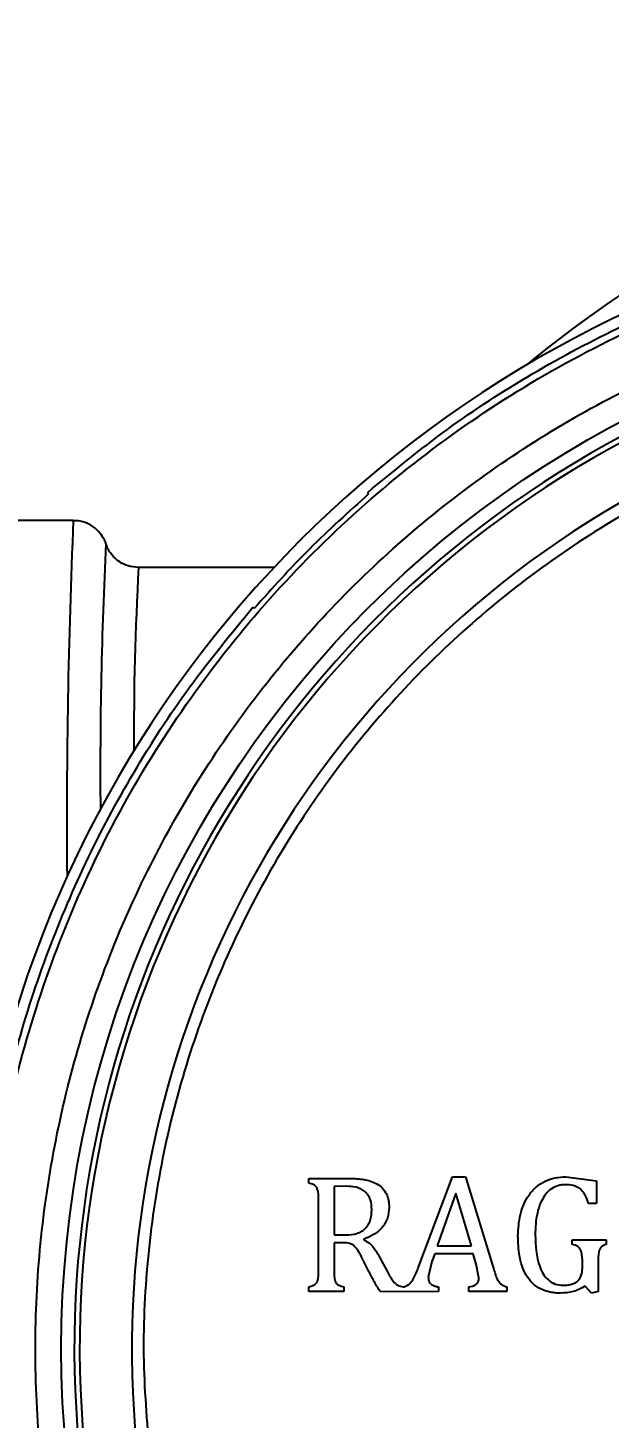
# Model space of a CAD drawing. Header units: millimetres. Extents: x 1561 to 4606, y 513 to 2666.
# Drawn here: x 2298.1 to 2348.9, y 2244.3 to 2365.7 of the extents above; entities that cross this region are included whole.
import ezdxf

# ---------------------------------------------------------------- set-up
doc = ezdxf.new("R2010")
doc.units = ezdxf.units.MM
doc.layers.add('AM_5', color=3, linetype='Continuous', lineweight=25)
doc.styles.add('SLDTEXTSTYLE1', font='txt.shx', dxfattribs={"width": 0.7, "bigfont": 'gbcbig.shx'})
doc.dimstyles.new('SLDDIMSTYLE12$0', dxfattribs={"dimtxt": 12, "dimasz": 10, "dimexe": 0, "dimexo": 0.0625, "dimgap": 0.875, "dimtad": 1, "dimdec": 1, "dimlfac": 1.8, "dimrnd": 1e-09, "dimzin": 12, "dimdsep": 46, "dimtxsty": 'SLDTEXTSTYLE1', "dimcen": 0.09, "dimdle": 8.16, "dimclrd": 3, "dimclre": 3, "dimadec": 0, "dimazin": 3, "dimtfac": 1, "dimtdec": 1, "dimtofl": 0, "dimtmove": 0, "dimatfit": 3, "dimfxl": 0, "dimfrac": 2, "dimtolj": 1, "dimlwd": 5, "dimlwe": 5, "dimarcsym": 0})

# ---------------------------------------------------------------- blocks, each defined once
blk = doc.blocks.new('*D50')
at = {"layer": 'AM_5', "color": 3, "lineweight": 5, "transparency": 16777216}
blk.add_line((2500.81, 2466.01), (2106.41, 2466.01), dxfattribs=at)
at = {"layer": 'AM_5', "color": 3, "linetype": 'Continuous', "lineweight": 5, "transparency": 16777216}
for p, q in [((2106.41, 2456.01), (2106.41, 2142.23)), ((2512.48, 2132.23), (2106.41, 2132.23))]:
    blk.add_line(p, q, dxfattribs=at)
at = {"layer": 'AM_5', "color": 3, "transparency": 16777216}
for points in [[(2104.74, 2456.01), (2108.07, 2456.01), (2106.41, 2466.01)], [(2104.74, 2142.23), (2108.07, 2142.23), (2106.41, 2132.23)]]:
    blk.add_solid(points, dxfattribs=at)
at = {"layer": 'Defpoints', "color": 0, "transparency": 16777216}
for p in [(2500.87, 2466.01), (2106.41, 2132.23), (2512.55, 2132.23)]:
    blk.add_point(p, dxfattribs=at)
at = {"layer": 'AM_5', "color": 0, "transparency": 16777216, "insert": (2091.82, 2299.12), "char_height": 12, "attachment_point": 5, "rotation": 90, "style": 'SLDTEXTSTYLE1'}
blk.add_mtext('\\A1;{\\H2.28571x;335}', dxfattribs=at)

msp = doc.modelspace()

# ---------------------------------------------------------------- linework, layer by layer
at = {"color": 7, "linetype": 'Continuous', "lineweight": 25}
for p, q in [((2327.772, 2325.115), (2327.883, 2325.003)), ((2302.098, 2322.69), (2292.792, 2322.69)), ((2304.962, 2320.61), (2304.945, 2320.636)), ((2304.964, 2320.605), (2304.962, 2320.61)), ((2319.614, 2318.582), (2307.791, 2318.582)), ((2317.888, 2315.008), (2317.777, 2315.12)), ((2322.647, 2264.833), (2322.647, 2265.244)), ((2322.647, 2265.244), (2326.259, 2265.244)), ((2332.191, 2257.351), (2335.209, 2265.381)), ((2335.209, 2265.381), (2336.354, 2265.381)), ((2336.354, 2265.381), (2338.815, 2257.293)), ((2345.103, 2265.381), (2347.778, 2265.041)), ((2325.922, 2264.558), (2324.865, 2264.53)), ((2324.865, 2264.53), (2324.865, 2260.305)), ((2347.778, 2265.041), (2347.778, 2263.049)), ((2323.493, 2257.214), (2323.493, 2263.396)), ((2335.492, 2263.962), (2333.861, 2259.345)), ((2336.851, 2259.345), (2335.492, 2263.962)), ((2347.778, 2263.049), (2347.092, 2263.049)), ((2324.865, 2260.305), (2325.682, 2260.305)), ((2325.656, 2259.619), (2324.865, 2259.619)), ((2324.865, 2259.619), (2324.865, 2257.218)), ((2327.457, 2259.938), (2327.457, 2259.874)), ((2333.861, 2259.345), (2336.851, 2259.345)), ((2345.662, 2259.482), (2345.662, 2259.893)), ((2345.662, 2259.893), (2348.625, 2259.893)), ((2348.625, 2259.893), (2348.625, 2259.482)), ((2327.935, 2257.072), (2327.324, 2258.271)), ((2328.866, 2258.318), (2329.496, 2257.136)), ((2333.41, 2257.981), (2333.095, 2256.624)), ((2333.653, 2258.659), (2333.41, 2257.981)), ((2337.021, 2258.659), (2333.653, 2258.659)), ((2337.274, 2257.758), (2337.021, 2258.659)), ((2337.514, 2256.551), (2337.274, 2257.758)), ((2346.543, 2257.419), (2346.543, 2257.848)), ((2347.915, 2257.9), (2347.915, 2255.381)), ((2322.647, 2255.366), (2322.647, 2255.777)), ((2325.712, 2255.777), (2325.712, 2255.366)), ((2333.991, 2255.777), (2333.991, 2255.366)), ((2336.624, 2255.366), (2336.624, 2255.777)), ((2339.957, 2255.777), (2339.957, 2255.366)), ((2347.334, 2255.229), (2346.79, 2255.842)), ((2325.712, 2255.366), (2322.647, 2255.366)), ((2333.991, 2255.366), (2328.909, 2255.349)), ((2339.957, 2255.366), (2336.624, 2255.366)), ((2347.915, 2255.381), (2347.334, 2255.229))]:
    msp.add_line(p, q, dxfattribs=at)
msp.add_circle((2392.526, 2250.366), 91.48, dxfattribs=at)
for centre, radius, start, end in [((2408.375, 2255.196), 104.994, 107.69614, 129.47441), ((2392.569, 2250.193), 99.998, 100.32817, 169.67428), ((2392.526, 2250.366), 90.341, 353.64897, 186.35103), ((2392.526, 2250.366), 89.875, 353.64897, 186.35103), ((2392.526, 2250.366), 85.319, 353.33017, 186.66983), ((2911.006, 2296.354), 609.478, 177.523389, 180.446978), ((2701.943, 2300.77), 397.495, 177.13528, 180.47351), ((2570.257, 2303.893), 262.875, 176.79691, 180.28903)]:
    msp.add_arc(centre, radius, start, end, dxfattribs=at)
for points in [[(2294.852, 2261.155), (2295.377, 2264.807), (2296.425, 2272.11), (2299.544, 2282.753), (2303.752, 2292.996), (2309.108, 2302.697), (2315.512, 2311.736), (2322.894, 2319.998), (2331.156, 2327.38), (2340.195, 2333.784), (2349.896, 2339.14), (2360.139, 2343.347), (2370.782, 2346.467), (2378.085, 2347.515), (2381.737, 2348.039)], [(2327.772, 2325.115), (2330.069, 2327.002), (2334.662, 2330.777), (2342.162, 2335.622), (2350.033, 2339.822), (2358.262, 2343.269), (2366.757, 2346.022), (2372.584, 2347.198), (2375.498, 2347.785)], [(2392.526, 2156.625), (2389.458, 2156.712), (2383.323, 2156.886), (2374.209, 2158.289), (2365.271, 2160.515), (2356.596, 2163.622), (2348.266, 2167.561), (2340.363, 2172.298), (2332.962, 2177.787), (2326.135, 2183.975), (2319.947, 2190.802), (2314.458, 2198.203), (2309.721, 2206.106), (2305.782, 2214.435), (2302.678, 2223.111), (2300.439, 2232.048), (2299.087, 2241.163), (2298.635, 2250.366), (2299.087, 2259.569), (2300.439, 2268.683), (2302.678, 2277.621), (2305.782, 2286.296), (2309.721, 2294.626), (2314.458, 2302.529), (2319.947, 2309.93), (2326.135, 2316.757), (2332.962, 2322.945), (2340.363, 2328.433), (2348.266, 2333.171), (2356.596, 2337.109), (2365.271, 2340.217), (2374.209, 2342.442), (2383.323, 2343.845), (2389.458, 2344.019), (2392.526, 2344.106)], [(2327.883, 2325.003), (2326.128, 2323.427), (2322.617, 2320.275), (2319.465, 2316.764), (2317.888, 2315.008)], [(2295.106, 2267.394), (2295.694, 2270.308), (2296.87, 2276.135), (2299.623, 2284.63), (2303.07, 2292.858), (2307.27, 2300.73), (2312.115, 2308.23), (2315.89, 2312.823), (2317.777, 2315.12)]]:
    msp.add_open_spline(points, degree=3, dxfattribs=at)
for points, knots in [([(2392.526, 2334.652), (2389.621, 2334.565), (2383.763, 2334.39), (2375.012, 2332.962), (2366.358, 2330.658), (2357.953, 2327.411), (2349.942, 2323.289), (2342.458, 2318.365), (2335.613, 2312.743), (2329.448, 2306.497), (2323.961, 2299.649), (2319.172, 2292.197), (2315.15, 2284.192), (2311.987, 2275.756), (2309.737, 2267.031), (2308.455, 2258.168), (2308.053, 2249.311), (2308.559, 2243.471), (2308.81, 2240.576)], [0, 0, 0, 0, 0.0612816, 0.1235957, 0.1866179, 0.25, 0.3133821, 0.3764043, 0.4387184, 0.5, 0.5612816, 0.6235957, 0.6866179, 0.75, 0.8133821, 0.8764043, 0.9387184, 1, 1, 1, 1]), ([(2304.978, 2320.559), (2304.945, 2320.658), (2304.879, 2320.859), (2304.631, 2321.341), (2304.193, 2321.885), (2303.54, 2322.362), (2302.803, 2322.661), (2302.299, 2322.659), (2302.096, 2322.658)], [0, 0, 0, 0, 0.1517469, 0.3066846, 0.4734915, 0.6611282, 0.8634718, 1, 1, 1, 1]), ([(2307.791, 2318.582), (2307.48, 2318.61), (2306.894, 2318.663), (2306.152, 2319.035), (2305.611, 2319.49), (2305.256, 2319.958), (2305.057, 2320.345), (2305.004, 2320.499), (2304.98, 2320.567)], [0, 0, 0, 0, 0.2215095, 0.4161134, 0.5868041, 0.7404371, 0.8835764, 1, 1, 1, 1]), ([(2326.259, 2265.244), (2326.663, 2265.231), (2327.469, 2265.203), (2328.459, 2264.907), (2329.112, 2264.416), (2329.46, 2263.907), (2329.606, 2263.419), (2329.661, 2263.018), (2329.665, 2262.816), (2329.667, 2262.715)], [0, 0, 0, 0, 0.2503213, 0.4998014, 0.6247836, 0.7496745, 0.8746984, 0.9373467, 1, 1, 1, 1]), ([(2340.918, 2260.236), (2340.953, 2260.86), (2341.022, 2262.104), (2341.652, 2263.574), (2342.484, 2264.51), (2343.274, 2265.025), (2344.167, 2265.334), (2344.791, 2265.366), (2345.103, 2265.381)], [0, 0, 0, 0, 0.2501594, 0.4995807, 0.624669, 0.7497301, 0.8748096, 1, 1, 1, 1]), ([(2323.493, 2263.396), (2323.507, 2263.719), (2323.525, 2264.123), (2323.297, 2264.551), (2323.029, 2264.732), (2322.8, 2264.792), (2322.647, 2264.833)], [0, 0, 0, 0, 0.4996211, 0.6251499, 0.7494732, 1, 1, 1, 1]), ([(2328.158, 2262.517), (2328.141, 2262.809), (2328.116, 2263.247), (2327.864, 2263.778), (2327.577, 2264.111), (2327.204, 2264.344), (2326.651, 2264.532), (2326.214, 2264.548), (2325.922, 2264.558)], [0, 0, 0, 0, 0.2495868, 0.3746258, 0.4995906, 0.6247112, 0.7498825, 1, 1, 1, 1]), ([(2345.015, 2264.695), (2344.897, 2264.69), (2344.662, 2264.679), (2344.205, 2264.562), (2343.685, 2264.265), (2343.213, 2263.732), (2342.846, 2263.038), (2342.59, 2262.21), (2342.448, 2261.278), (2342.434, 2260.65), (2342.427, 2260.337)], [0, 0, 0, 0, 0.0625578, 0.1250968, 0.2497271, 0.3745435, 0.4995432, 0.6653113, 0.8335626, 1, 1, 1, 1]), ([(2347.092, 2263.049), (2347.012, 2263.278), (2346.854, 2263.734), (2346.493, 2264.237), (2346.088, 2264.508), (2345.626, 2264.67), (2345.258, 2264.685), (2345.015, 2264.695)], [0, 0, 0, 0, 0.2503493, 0.4996618, 0.6209721, 0.7499106, 1, 1, 1, 1]), ([(2325.682, 2260.305), (2326.003, 2260.308), (2326.485, 2260.314), (2327.098, 2260.51), (2327.509, 2260.766), (2327.826, 2261.133), (2328.11, 2261.713), (2328.139, 2262.196), (2328.158, 2262.517)], [0, 0, 0, 0, 0.2503, 0.3753367, 0.5003813, 0.6253296, 0.7504389, 1, 1, 1, 1]), ([(2329.667, 2262.715), (2329.643, 2262.395), (2329.594, 2261.756), (2329.094, 2260.91), (2328.343, 2260.298), (2327.753, 2260.058), (2327.457, 2259.938)], [0, 0, 0, 0, 0.24990685, 0.49944842, 0.74945911, 1, 1, 1, 1]), ([(2342.427, 2260.337), (2342.464, 2259.385), (2342.51, 2258.195), (2343.098, 2256.905), (2343.544, 2256.35), (2344.166, 2255.972), (2344.637, 2255.934), (2344.873, 2255.915)], [0, 0, 0, 0, 0.4997947, 0.6251408, 0.7502026, 0.8750194, 1, 1, 1, 1]), ([(2327.324, 2258.271), (2327.148, 2258.618), (2326.927, 2259.053), (2326.507, 2259.462), (2326.144, 2259.618), (2325.852, 2259.618), (2325.656, 2259.619)], [0, 0, 0, 0, 0.5001583, 0.6250646, 0.7501102, 1, 1, 1, 1]), ([(2327.457, 2259.874), (2327.618, 2259.793), (2327.939, 2259.632), (2328.31, 2259.234), (2328.611, 2258.79), (2328.781, 2258.475), (2328.866, 2258.318)], [0, 0, 0, 0, 0.2497421, 0.4995193, 0.7496968, 1, 1, 1, 1]), ([(2344.616, 2255.229), (2344.468, 2255.232), (2344.173, 2255.238), (2343.588, 2255.325), (2342.879, 2255.554), (2342.147, 2256.075), (2341.431, 2257.027), (2340.982, 2258.468), (2340.939, 2259.646), (2340.918, 2260.236)], [0, 0, 0, 0, 0.06265322, 0.12530292, 0.25030366, 0.37521459, 0.50021885, 0.74968949, 1, 1, 1, 1]), ([(2346.543, 2257.848), (2346.551, 2258.201), (2346.561, 2258.641), (2346.345, 2259.121), (2346.084, 2259.362), (2345.831, 2259.434), (2345.662, 2259.482)], [0, 0, 0, 0, 0.500125, 0.6246688, 0.7500352, 1, 1, 1, 1]), ([(2348.625, 2259.482), (2348.587, 2259.469), (2348.512, 2259.443), (2348.369, 2259.376), (2348.2, 2259.268), (2348.054, 2259.074), (2347.904, 2258.619), (2347.91, 2258.22), (2347.915, 2257.9)], [0, 0, 0, 0, 0.06262569, 0.1252285, 0.25009261, 0.37487365, 0.50008783, 1, 1, 1, 1]), ([(2322.647, 2255.777), (2322.8, 2255.817), (2323.03, 2255.877), (2323.3, 2256.056), (2323.528, 2256.486), (2323.509, 2256.89), (2323.493, 2257.214)], [0, 0, 0, 0, 0.2505117, 0.3752446, 0.5001647, 1, 1, 1, 1]), ([(2324.865, 2257.218), (2324.859, 2256.896), (2324.852, 2256.534), (2324.999, 2256.165), (2325.094, 2256.037), (2325.326, 2255.876), (2325.558, 2255.817), (2325.712, 2255.777)], [0, 0, 0, 0, 0.49924852, 0.56209257, 0.62459054, 0.74961398, 1, 1, 1, 1]), ([(2328.909, 2255.349), (2328.732, 2255.628), (2328.377, 2256.185), (2328.083, 2256.776), (2327.935, 2257.072)], [0, 0, 0, 0, 0.4999015, 1, 1, 1, 1]), ([(2329.496, 2257.136), (2329.657, 2256.835), (2329.898, 2256.383), (2330.401, 2255.884), (2330.742, 2255.812), (2330.912, 2255.776)], [0, 0, 0, 0, 0.5005372, 0.7503463, 1, 1, 1, 1]), ([(2330.912, 2255.776), (2330.998, 2255.797), (2331.171, 2255.84), (2331.471, 2256.036), (2331.863, 2256.527), (2332.06, 2257.021), (2332.191, 2257.351)], [0, 0, 0, 0, 0.125077, 0.2502224, 0.4998872, 1, 1, 1, 1]), ([(2338.815, 2257.293), (2338.91, 2256.968), (2339.029, 2256.559), (2339.306, 2256.136), (2339.549, 2255.897), (2339.794, 2255.825), (2339.957, 2255.777)], [0, 0, 0, 0, 0.5004596, 0.6283614, 0.7507034, 1, 1, 1, 1]), ([(2344.873, 2255.915), (2345.089, 2255.923), (2345.419, 2255.937), (2345.83, 2256.075), (2346.107, 2256.242), (2346.323, 2256.48), (2346.51, 2256.875), (2346.53, 2257.203), (2346.543, 2257.419)], [0, 0, 0, 0, 0.2501826, 0.3813476, 0.5003835, 0.6219047, 0.7503749, 1, 1, 1, 1]), ([(2333.095, 2256.624), (2333.102, 2256.508), (2333.113, 2256.332), (2333.219, 2256.122), (2333.381, 2255.955), (2333.651, 2255.835), (2333.878, 2255.797), (2333.991, 2255.777)], [0, 0, 0, 0, 0.2495954, 0.3779288, 0.4998398, 0.7495428, 1, 1, 1, 1]), ([(2336.624, 2255.777), (2336.847, 2255.816), (2337.126, 2255.864), (2337.382, 2256.08), (2337.498, 2256.273), (2337.507, 2256.44), (2337.514, 2256.551)], [0, 0, 0, 0, 0.4994773, 0.6261796, 0.7503153, 1, 1, 1, 1]), ([(2346.79, 2255.842), (2346.452, 2255.653), (2345.776, 2255.276), (2345.003, 2255.244), (2344.616, 2255.229)], [0, 0, 0, 0, 0.4996166, 1, 1, 1, 1])]:
    msp.add_open_spline(points, degree=3, knots=knots, dxfattribs=at)

# ---------------------------------------------------------------- dimensions: what is measured, and where the dimension line sits
at = {"layer": 'AM_5'}
dim = msp.add_linear_dim(base=(2106.407, 2132.226), p1=(2500.869, 2466.011), p2=(2512.545, 2132.226), angle=90, text='{\\H2.28571x;335}', dimstyle='SLDDIMSTYLE12$0', override={"dimlfac": 1}, dxfattribs=at)
dim.commit()
dim.dimension.update_dxf_attribs({"geometry": '*D50', "text_midpoint": (2091.818, 2299.119)})

doc.saveas('drawing.dxf')
